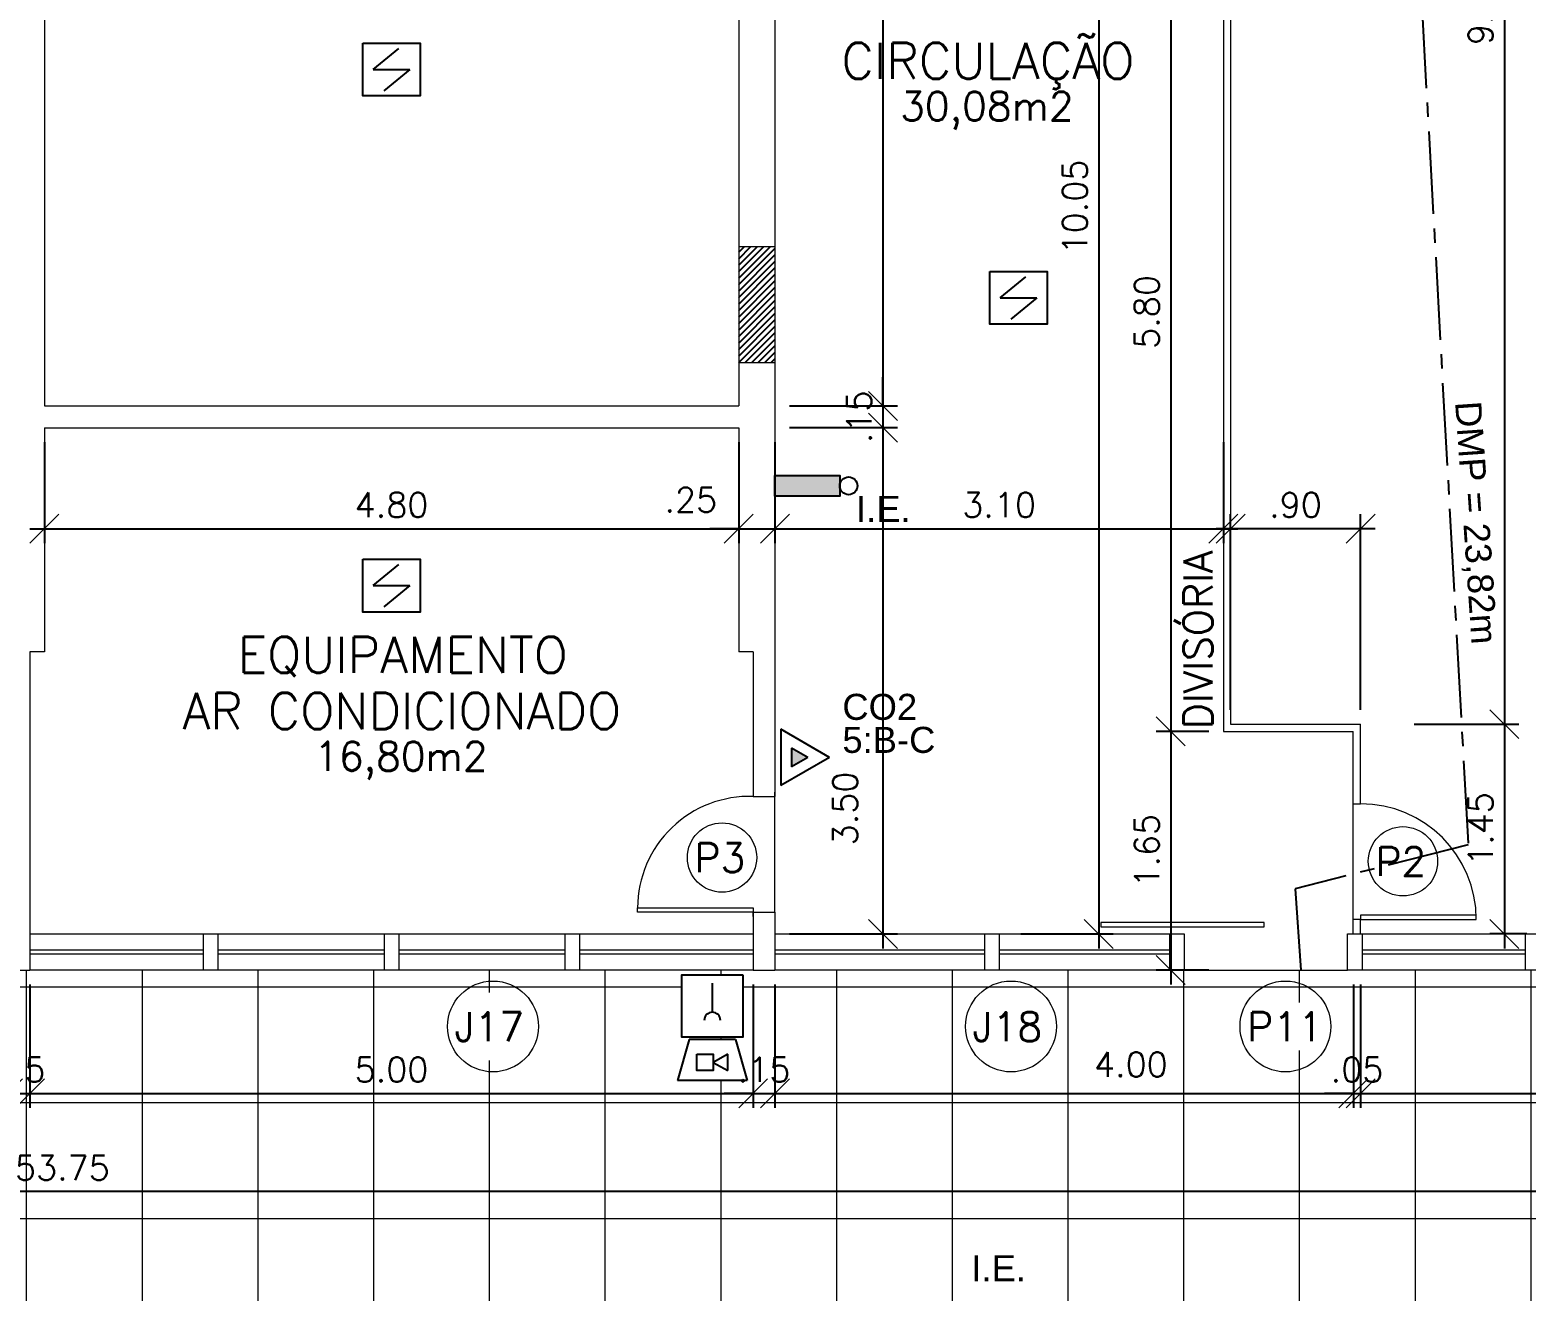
# Model space of a CAD drawing. Header units: millimetres. Extents: x 521 to 1055, y 261 to 520.
# Drawn here: x 558.42 to 568.77, y 487.5 to 496.22 of the extents above; entities that cross this region are included whole.
import ezdxf
from ezdxf.enums import TextEntityAlignment as Align

# ---------------------------------------------------------------- set-up
doc = ezdxf.new("R2010")
doc.units = ezdxf.units.MM
doc.linetypes.add('CENTER2', pattern=[28.575, 19.05, -3.175, 3.175, -3.175])
doc.linetypes.add('CONTINU', pattern=[0])
doc.layers.add('0.1', color=8, linetype='Continuous', lineweight=13)
doc.layers.add('ppci', color=8, linetype='Continuous')
doc.styles.add('ROMANS', font='romans')
doc.styles.get("Standard").update_dxf_attribs({"font": 'romans.shx'})
doc.styles.add('STYLE1', font='sanss___.ttf')
doc.dimstyles.new('Fares Eng - 50', dxfattribs={"dimscale": 2, "dimtxt": 0.085, "dimasz": 0.1, "dimexe": 0.05, "dimexo": 0.05, "dimgap": 0.04, "dimtad": 1, "dimzin": 4, "dimdsep": 46, "dimtxsty": 'ROMANS', "dimblk1": 'OBLIQUE', "dimblk2": 'OBLIQUE', "dimsah": 1, "dimcen": 0.05, "dimdle": 0.05, "dimclrd": 8, "dimclre": 8, "dimclrt": 8, "dimaunit": 1, "dimadec": 0, "dimazin": 0, "dimtfac": 1, "dimtix": 1, "dimtmove": 2, "dimatfit": 0, "dimldrblk": 'OPEN90', "dimfxl": 1, "dimtolj": 1, "dimtzin": 0, "dimarcsym": 0})

# ---------------------------------------------------------------- blocks, each defined once
blk = doc.blocks.new('P80')
for points in [[(0, 0.86), (0, 0.83), (0.15, 0.83), (0.15, 0.86)], [(0, 0), (0, 0.03), (0.15, 0.03), (0.15, 0)]]:
    blk.add_lwpolyline(points)
blk.add_lwpolyline([(-0.8, 0.06), (0, 0.06), (0, 0.03), (-0.8, 0.03)], close=True)
at = {"color": 8}
blk.add_arc((-0.025, 0.056), 0.775, 88.1408, 179.6698, dxfattribs=at)
blk = doc.blocks.new('ÁREA')
for p in [(0.00005, 0.003762), (0, 0)]:
    blk.add_attdef('COMPARTIMENTO', text='', height=0.0025).set_placement(p, align=Align.CENTER)
at = {"color": 1}
for p in [(-0.00005, -0.003762), (-0.000099, -0.007523)]:
    blk.add_attdef('ÁREA', text='', height=0.002, dxfattribs=at).set_placement(p, align=Align.CENTER)
blk = doc.blocks.new('_OBLIQUE')
at = {"color": 0, "linetype": 'ByBlock'}
blk.add_line((-0.5, -0.5), (0.5, 0.5), dxfattribs=at)
blk = doc.blocks.new('*D2754')
at = {"layer": '0.1', "color": 8, "linetype": 'CONTINU', "lineweight": -2, "transparency": 16777216}
for p, q in [((558.273, 489.617), (558.273, 488.764)), ((558.423, 489.617), (558.423, 488.764)), ((558.273, 488.864), (558.073, 488.864)), ((558.273, 488.864), (558.423, 488.864)), ((558.423, 488.864), (558.623, 488.864))]:
    blk.add_line(p, q, dxfattribs=at)
at = {"layer": 'DEFPOINTS', "color": 0, "linetype": 'CONTINU', "lineweight": -2, "transparency": 16777216}
for p in [(558.273, 489.717), (558.423, 489.717), (558.423, 488.864)]:
    blk.add_point(p, dxfattribs=at)
at = {"layer": '0.1', "color": 8, "linetype": 'CONTINU', "lineweight": -2, "transparency": 16777216, "xscale": 0.2, "yscale": 0.2, "zscale": 0.2}
blk.add_blockref('_OBLIQUE', (558.273, 488.864), dxfattribs=at)
at = {"layer": '0.1', "color": 8, "linetype": 'CONTINU', "lineweight": -2, "transparency": 16777216, "xscale": 0.2, "yscale": 0.2, "zscale": 0.2, "rotation": 180}
blk.add_blockref('_OBLIQUE', (558.423, 488.864), dxfattribs=at)
at = {"layer": '0.1', "color": 8, "linetype": 'CONTINU', "transparency": 16777216, "insert": (558.348, 489.029), "char_height": 0.17, "attachment_point": 5, "style": 'ROMANS'}
blk.add_mtext('\\A1;.15', dxfattribs=at)
blk = doc.blocks.new('_Open90')
at = {"color": 0, "linetype": 'ByBlock', "lineweight": -2}
for p, q in [((0, 0), (-1, 0)), ((-0.5, 0.5), (0, 0)), ((0, 0), (-0.5, -0.5))]:
    blk.add_line(p, q, dxfattribs=at)
blk = doc.blocks.new('*D2755')
at = {"layer": '0.1', "color": 8, "linetype": 'CONTINU', "lineweight": -2, "transparency": 16777216}
for p, q in [((558.423, 489.617), (558.423, 488.764)), ((563.423, 489.617), (563.423, 488.764)), ((558.323, 488.864), (563.523, 488.864))]:
    blk.add_line(p, q, dxfattribs=at)
at = {"layer": 'DEFPOINTS', "color": 0, "linetype": 'CONTINU', "lineweight": -2, "transparency": 16777216}
for p in [(558.423, 489.717), (563.423, 489.717), (563.423, 488.864)]:
    blk.add_point(p, dxfattribs=at)
at = {"layer": '0.1', "color": 8, "linetype": 'CONTINU', "lineweight": -2, "transparency": 16777216, "xscale": 0.2, "yscale": 0.2, "zscale": 0.2, "rotation": 180}
blk.add_blockref('_OBLIQUE', (558.423, 488.864), dxfattribs=at)
at = {"layer": '0.1', "color": 8, "linetype": 'CONTINU', "lineweight": -2, "transparency": 16777216, "xscale": 0.2, "yscale": 0.2, "zscale": 0.2}
blk.add_blockref('_OBLIQUE', (563.423, 488.864), dxfattribs=at)
at = {"layer": '0.1', "color": 8, "linetype": 'CONTINU', "transparency": 16777216, "insert": (560.923, 489.029), "char_height": 0.17, "attachment_point": 5, "style": 'ROMANS'}
blk.add_mtext('\\A1;5.00', dxfattribs=at)
blk = doc.blocks.new('*D2756')
at = {"layer": '0.1', "color": 8, "linetype": 'CONTINU', "lineweight": -2, "transparency": 16777216}
for p, q in [((563.423, 489.617), (563.423, 488.764)), ((563.573, 489.617), (563.573, 488.764)), ((563.423, 488.864), (563.223, 488.864)), ((563.423, 488.864), (563.573, 488.864)), ((563.573, 488.864), (563.773, 488.864))]:
    blk.add_line(p, q, dxfattribs=at)
at = {"layer": 'DEFPOINTS', "color": 0, "linetype": 'CONTINU', "lineweight": -2, "transparency": 16777216}
for p in [(563.423, 489.717), (563.573, 489.717), (563.573, 488.864)]:
    blk.add_point(p, dxfattribs=at)
at = {"layer": '0.1', "color": 8, "linetype": 'CONTINU', "lineweight": -2, "transparency": 16777216, "xscale": 0.2, "yscale": 0.2, "zscale": 0.2}
blk.add_blockref('_OBLIQUE', (563.423, 488.864), dxfattribs=at)
at = {"layer": '0.1', "color": 8, "linetype": 'CONTINU', "lineweight": -2, "transparency": 16777216, "xscale": 0.2, "yscale": 0.2, "zscale": 0.2, "rotation": 180}
blk.add_blockref('_OBLIQUE', (563.573, 488.864), dxfattribs=at)
at = {"layer": '0.1', "color": 8, "linetype": 'CONTINU', "transparency": 16777216, "insert": (563.498, 489.029), "char_height": 0.17, "attachment_point": 5, "style": 'ROMANS'}
blk.add_mtext('\\A1;.15', dxfattribs=at)
blk = doc.blocks.new('*D2539')
at = {"layer": '0.1', "color": 8, "linetype": 'CONTINU', "lineweight": -2, "transparency": 16777216}
for p, q in [((563.573, 489.617), (563.573, 488.764)), ((567.572, 489.617), (567.572, 488.764)), ((563.473, 488.864), (567.672, 488.864))]:
    blk.add_line(p, q, dxfattribs=at)
at = {"layer": 'DEFPOINTS', "color": 0, "linetype": 'CONTINU', "lineweight": -2, "transparency": 16777216}
for p in [(563.573, 489.717), (567.572, 489.717), (567.572, 488.864)]:
    blk.add_point(p, dxfattribs=at)
at = {"layer": '0.1', "color": 8, "linetype": 'CONTINU', "lineweight": -2, "transparency": 16777216, "xscale": 0.2, "yscale": 0.2, "zscale": 0.2, "rotation": 180}
blk.add_blockref('_OBLIQUE', (563.573, 488.864), dxfattribs=at)
at = {"layer": '0.1', "color": 8, "linetype": 'CONTINU', "lineweight": -2, "transparency": 16777216, "xscale": 0.2, "yscale": 0.2, "zscale": 0.2}
blk.add_blockref('_OBLIQUE', (567.572, 488.864), dxfattribs=at)
at = {"layer": '0.1', "color": 8, "linetype": 'CONTINU', "transparency": 16777216, "insert": (566.034, 489.064), "char_height": 0.17, "attachment_point": 5, "style": 'ROMANS'}
blk.add_mtext('\\A1;4.00', dxfattribs=at)
blk = doc.blocks.new('*D2540')
at = {"layer": '0.1', "color": 8, "linetype": 'CONTINU', "lineweight": -2, "transparency": 16777216}
for p, q in [((567.572, 489.617), (567.572, 488.764)), ((567.622, 489.617), (567.622, 488.764)), ((567.572, 488.864), (567.372, 488.864)), ((567.572, 488.864), (567.622, 488.864)), ((567.622, 488.864), (567.822, 488.864))]:
    blk.add_line(p, q, dxfattribs=at)
at = {"layer": 'DEFPOINTS', "color": 0, "linetype": 'CONTINU', "lineweight": -2, "transparency": 16777216}
for p in [(567.572, 489.717), (567.622, 489.717), (567.622, 488.864)]:
    blk.add_point(p, dxfattribs=at)
at = {"layer": '0.1', "color": 8, "linetype": 'CONTINU', "lineweight": -2, "transparency": 16777216, "xscale": 0.2, "yscale": 0.2, "zscale": 0.2}
blk.add_blockref('_OBLIQUE', (567.572, 488.864), dxfattribs=at)
at = {"layer": '0.1', "color": 8, "linetype": 'CONTINU', "lineweight": -2, "transparency": 16777216, "xscale": 0.2, "yscale": 0.2, "zscale": 0.2, "rotation": 180}
blk.add_blockref('_OBLIQUE', (567.622, 488.864), dxfattribs=at)
at = {"layer": '0.1', "color": 8, "linetype": 'CONTINU', "transparency": 16777216, "insert": (567.597, 489.029), "char_height": 0.17, "attachment_point": 5, "style": 'ROMANS'}
blk.add_mtext('\\A1;.05', dxfattribs=at)
blk = doc.blocks.new('*D2541')
at = {"layer": '0.1', "color": 8, "linetype": 'CONTINU', "lineweight": -2, "transparency": 16777216}
for p, q in [((567.622, 489.617), (567.622, 488.764)), ((574.927, 489.617), (574.927, 488.764)), ((567.522, 488.864), (575.027, 488.864))]:
    blk.add_line(p, q, dxfattribs=at)
at = {"layer": 'DEFPOINTS', "color": 0, "linetype": 'CONTINU', "lineweight": -2, "transparency": 16777216}
for p in [(567.622, 489.717), (574.927, 489.717), (574.927, 488.864)]:
    blk.add_point(p, dxfattribs=at)
at = {"layer": '0.1', "color": 8, "linetype": 'CONTINU', "lineweight": -2, "transparency": 16777216, "xscale": 0.2, "yscale": 0.2, "zscale": 0.2, "rotation": 180}
blk.add_blockref('_OBLIQUE', (567.622, 488.864), dxfattribs=at)
at = {"layer": '0.1', "color": 8, "linetype": 'CONTINU', "lineweight": -2, "transparency": 16777216, "xscale": 0.2, "yscale": 0.2, "zscale": 0.2}
blk.add_blockref('_OBLIQUE', (574.927, 488.864), dxfattribs=at)
at = {"layer": '0.1', "color": 8, "linetype": 'CONTINU', "transparency": 16777216, "insert": (571.274, 489.029), "char_height": 0.17, "attachment_point": 5, "style": 'ROMANS'}
blk.add_mtext('\\A1;7.30', dxfattribs=at)
blk = doc.blocks.new('*D2766')
at = {"layer": '0.1', "color": 8, "linetype": 'CONTINU', "lineweight": -2, "transparency": 16777216}
for p, q in [((558.523, 493.367), (558.523, 492.668)), ((563.323, 493.367), (563.323, 492.668)), ((558.423, 492.768), (563.423, 492.768))]:
    blk.add_line(p, q, dxfattribs=at)
at = {"layer": 'DEFPOINTS', "color": 0, "linetype": 'CONTINU', "lineweight": -2, "transparency": 16777216}
for p in [(558.523, 493.467), (563.323, 493.467), (563.323, 492.768)]:
    blk.add_point(p, dxfattribs=at)
at = {"layer": '0.1', "color": 8, "linetype": 'CONTINU', "lineweight": -2, "transparency": 16777216, "xscale": 0.2, "yscale": 0.2, "zscale": 0.2, "rotation": 180}
blk.add_blockref('_OBLIQUE', (558.523, 492.768), dxfattribs=at)
at = {"layer": '0.1', "color": 8, "linetype": 'CONTINU', "lineweight": -2, "transparency": 16777216, "xscale": 0.2, "yscale": 0.2, "zscale": 0.2}
blk.add_blockref('_OBLIQUE', (563.323, 492.768), dxfattribs=at)
at = {"layer": '0.1', "color": 8, "linetype": 'CONTINU', "transparency": 16777216, "insert": (560.923, 492.933), "char_height": 0.17, "attachment_point": 5, "style": 'ROMANS'}
blk.add_mtext('\\A1;4.80', dxfattribs=at)
blk = doc.blocks.new('*D2767')
at = {"layer": '0.1', "color": 8, "linetype": 'CONTINU', "lineweight": -2, "transparency": 16777216}
for p, q in [((563.323, 493.367), (563.323, 492.668)), ((563.573, 493.367), (563.573, 492.668)), ((563.323, 492.768), (563.123, 492.768)), ((563.323, 492.768), (563.573, 492.768)), ((563.573, 492.768), (563.773, 492.768))]:
    blk.add_line(p, q, dxfattribs=at)
at = {"layer": 'DEFPOINTS', "color": 0, "linetype": 'CONTINU', "lineweight": -2, "transparency": 16777216}
for p in [(563.323, 493.467), (563.573, 493.467), (563.573, 492.768)]:
    blk.add_point(p, dxfattribs=at)
at = {"layer": '0.1', "color": 8, "linetype": 'CONTINU', "lineweight": -2, "transparency": 16777216, "xscale": 0.2, "yscale": 0.2, "zscale": 0.2}
blk.add_blockref('_OBLIQUE', (563.323, 492.768), dxfattribs=at)
at = {"layer": '0.1', "color": 8, "linetype": 'CONTINU', "lineweight": -2, "transparency": 16777216, "xscale": 0.2, "yscale": 0.2, "zscale": 0.2, "rotation": 180}
blk.add_blockref('_OBLIQUE', (563.573, 492.768), dxfattribs=at)
at = {"layer": '0.1', "color": 8, "linetype": 'CONTINU', "transparency": 16777216, "insert": (562.992, 492.968), "char_height": 0.17, "attachment_point": 5, "style": 'ROMANS'}
blk.add_mtext('\\A1;.25', dxfattribs=at)
blk = doc.blocks.new('*D2768')
at = {"layer": '0.1', "color": 8, "linetype": 'CONTINU', "lineweight": -2, "transparency": 16777216}
for p, q in [((563.573, 493.367), (563.573, 492.668)), ((566.673, 493.367), (566.673, 492.668)), ((563.473, 492.768), (566.773, 492.768))]:
    blk.add_line(p, q, dxfattribs=at)
at = {"layer": 'DEFPOINTS', "color": 0, "linetype": 'CONTINU', "lineweight": -2, "transparency": 16777216}
for p in [(563.573, 493.467), (566.673, 493.467), (566.673, 492.768)]:
    blk.add_point(p, dxfattribs=at)
at = {"layer": '0.1', "color": 8, "linetype": 'CONTINU', "lineweight": -2, "transparency": 16777216, "xscale": 0.2, "yscale": 0.2, "zscale": 0.2, "rotation": 180}
blk.add_blockref('_OBLIQUE', (563.573, 492.768), dxfattribs=at)
at = {"layer": '0.1', "color": 8, "linetype": 'CONTINU', "lineweight": -2, "transparency": 16777216, "xscale": 0.2, "yscale": 0.2, "zscale": 0.2}
blk.add_blockref('_OBLIQUE', (566.673, 492.768), dxfattribs=at)
at = {"layer": '0.1', "color": 8, "linetype": 'CONTINU', "transparency": 16777216, "insert": (565.123, 492.933), "char_height": 0.17, "attachment_point": 5, "style": 'ROMANS'}
blk.add_mtext('\\A1;3.10', dxfattribs=at)
blk = doc.blocks.new('*D2780')
at = {"layer": '0.1', "color": 8, "linetype": 'CONTINU', "lineweight": -2, "transparency": 16777216}
for p, q in [((566.723, 491.517), (566.723, 492.868)), ((567.622, 491.517), (567.622, 492.868)), ((567.722, 492.768), (566.623, 492.768))]:
    blk.add_line(p, q, dxfattribs=at)
at = {"layer": 'DEFPOINTS', "color": 0, "linetype": 'CONTINU', "lineweight": -2, "transparency": 16777216}
for p in [(566.723, 492.768), (566.723, 491.417), (567.622, 491.417)]:
    blk.add_point(p, dxfattribs=at)
at = {"layer": '0.1', "color": 8, "linetype": 'CONTINU', "lineweight": -2, "transparency": 16777216, "xscale": 0.2, "yscale": 0.2, "zscale": 0.2, "rotation": 180}
blk.add_blockref('_OBLIQUE', (566.723, 492.768), dxfattribs=at)
at = {"layer": '0.1', "color": 8, "linetype": 'CONTINU', "lineweight": -2, "transparency": 16777216, "xscale": 0.2, "yscale": 0.2, "zscale": 0.2}
blk.add_blockref('_OBLIQUE', (567.622, 492.768), dxfattribs=at)
at = {"layer": '0.1', "color": 8, "linetype": 'CONTINU', "transparency": 16777216, "insert": (567.172, 492.933), "char_height": 0.17, "attachment_point": 5, "style": 'ROMANS'}
blk.add_mtext('\\A1;.90', dxfattribs=at)
blk = doc.blocks.new('*D2552')
at = {"layer": '0.1', "color": 8, "linetype": 'CONTINU', "lineweight": -2, "transparency": 16777216}
for p, q in [((531.773, 488.664), (531.773, 488.085)), ((585.523, 488.564), (585.523, 488.085)), ((585.623, 488.185), (531.673, 488.185))]:
    blk.add_line(p, q, dxfattribs=at)
at = {"layer": 'DEFPOINTS', "color": 0, "linetype": 'CONTINU', "lineweight": -2, "transparency": 16777216}
for p in [(531.773, 488.764), (585.523, 488.664), (531.773, 488.185)]:
    blk.add_point(p, dxfattribs=at)
at = {"layer": '0.1', "color": 8, "linetype": 'CONTINU', "lineweight": -2, "transparency": 16777216, "xscale": 0.2, "yscale": 0.2, "zscale": 0.2, "rotation": 180}
blk.add_blockref('_OBLIQUE', (531.773, 488.185), dxfattribs=at)
at = {"layer": '0.1', "color": 8, "linetype": 'CONTINU', "lineweight": -2, "transparency": 16777216, "xscale": 0.2, "yscale": 0.2, "zscale": 0.2}
blk.add_blockref('_OBLIQUE', (585.523, 488.185), dxfattribs=at)
at = {"layer": '0.1', "color": 8, "linetype": 'CONTINU', "transparency": 16777216, "insert": (558.648, 488.35), "char_height": 0.17, "attachment_point": 5, "style": 'ROMANS'}
blk.add_mtext('\\A1;53.75', dxfattribs=at)
blk = doc.blocks.new('*D2862')
at = {"layer": '0.1', "color": 8, "linetype": 'CONTINU', "lineweight": -2, "transparency": 16777216}
for p, q in [((565.812, 500.117), (565.812, 489.867)), ((565.273, 500.017), (565.912, 500.017)), ((565.273, 489.967), (565.912, 489.967))]:
    blk.add_line(p, q, dxfattribs=at)
at = {"layer": 'DEFPOINTS', "color": 0, "linetype": 'CONTINU', "lineweight": -2, "transparency": 16777216}
for p in [(565.173, 500.017), (565.173, 489.967), (565.812, 489.967)]:
    blk.add_point(p, dxfattribs=at)
at = {"layer": '0.1', "color": 8, "linetype": 'CONTINU', "lineweight": -2, "transparency": 16777216, "xscale": 0.2, "yscale": 0.2, "zscale": 0.2}
for p, rotation in [((565.812, 500.017), 90), ((565.812, 489.967), 270)]:
    blk.add_blockref('_OBLIQUE', p, dxfattribs=dict(at, rotation=rotation))
at = {"layer": '0.1', "color": 8, "linetype": 'CONTINU', "transparency": 16777216, "insert": (565.647, 494.992), "char_height": 0.17, "attachment_point": 5, "rotation": 90, "style": 'ROMANS'}
blk.add_mtext('\\A1;10.05', dxfattribs=at)
blk = doc.blocks.new('*D2863')
at = {"layer": '0.1', "color": 8, "linetype": 'CONTINU', "lineweight": -2, "transparency": 16777216}
for p, q in [((566.573, 497.167), (566.209, 497.167)), ((566.309, 497.267), (566.309, 491.267)), ((566.573, 491.367), (566.209, 491.367))]:
    blk.add_line(p, q, dxfattribs=at)
at = {"layer": 'DEFPOINTS', "color": 0, "linetype": 'CONTINU', "lineweight": -2, "transparency": 16777216}
for p in [(566.673, 497.167), (566.309, 491.367), (566.673, 491.367)]:
    blk.add_point(p, dxfattribs=at)
at = {"layer": '0.1', "color": 8, "linetype": 'CONTINU', "lineweight": -2, "transparency": 16777216, "xscale": 0.2, "yscale": 0.2, "zscale": 0.2}
for p, rotation in [((566.309, 497.167), 90), ((566.309, 491.367), 270)]:
    blk.add_blockref('_OBLIQUE', p, dxfattribs=dict(at, rotation=rotation))
at = {"layer": '0.1', "color": 8, "linetype": 'CONTINU', "transparency": 16777216, "insert": (566.144, 494.267), "char_height": 0.17, "attachment_point": 5, "rotation": 90, "style": 'ROMANS'}
blk.add_mtext('\\A1;5.80', dxfattribs=at)
blk = doc.blocks.new('*D2583')
at = {"layer": '0.1', "color": 8, "linetype": 'CONTINU', "lineweight": -2, "transparency": 16777216}
for p, q in [((564.32, 500.017), (564.32, 493.517)), ((563.673, 499.917), (564.42, 499.917)), ((563.673, 493.617), (564.42, 493.617))]:
    blk.add_line(p, q, dxfattribs=at)
at = {"layer": 'DEFPOINTS', "color": 0, "linetype": 'CONTINU', "lineweight": -2, "transparency": 16777216}
for p in [(563.573, 499.917), (563.573, 493.617), (564.32, 493.617)]:
    blk.add_point(p, dxfattribs=at)
at = {"layer": '0.1', "color": 8, "linetype": 'CONTINU', "lineweight": -2, "transparency": 16777216, "xscale": 0.2, "yscale": 0.2, "zscale": 0.2}
for p, rotation in [((564.32, 499.917), 90), ((564.32, 493.617), 270)]:
    blk.add_blockref('_OBLIQUE', p, dxfattribs=dict(at, rotation=rotation))
at = {"layer": '0.1', "color": 8, "linetype": 'CONTINU', "transparency": 16777216, "insert": (564.155, 496.767), "char_height": 0.17, "attachment_point": 5, "rotation": 90, "style": 'ROMANS'}
blk.add_mtext('\\A1;6.30', dxfattribs=at)
blk = doc.blocks.new('*D2584')
at = {"layer": '0.1', "color": 8, "linetype": 'CONTINU', "lineweight": -2, "transparency": 16777216}
for p, q in [((564.32, 493.617), (564.32, 493.817)), ((563.673, 493.617), (564.42, 493.617)), ((564.32, 493.617), (564.32, 493.467)), ((563.673, 493.467), (564.42, 493.467)), ((564.32, 493.467), (564.32, 493.267))]:
    blk.add_line(p, q, dxfattribs=at)
at = {"layer": 'DEFPOINTS', "color": 0, "linetype": 'CONTINU', "lineweight": -2, "transparency": 16777216}
for p in [(563.573, 493.617), (563.573, 493.467), (564.32, 493.467)]:
    blk.add_point(p, dxfattribs=at)
at = {"layer": '0.1', "color": 8, "linetype": 'CONTINU', "lineweight": -2, "transparency": 16777216, "xscale": 0.2, "yscale": 0.2, "zscale": 0.2}
for p, rotation in [((564.32, 493.617), 270), ((564.32, 493.467), 90)]:
    blk.add_blockref('_OBLIQUE', p, dxfattribs=dict(at, rotation=rotation))
at = {"layer": '0.1', "color": 8, "linetype": 'CONTINU', "transparency": 16777216, "insert": (564.155, 493.542), "char_height": 0.17, "attachment_point": 5, "rotation": 90, "style": 'ROMANS'}
blk.add_mtext('\\A1;.15', dxfattribs=at)
blk = doc.blocks.new('*D2865')
at = {"layer": '0.1', "color": 8, "linetype": 'CONTINU', "lineweight": -2, "transparency": 16777216}
for p, q in [((564.32, 493.567), (564.32, 489.867)), ((563.673, 493.467), (564.42, 493.467)), ((563.673, 489.967), (564.42, 489.967))]:
    blk.add_line(p, q, dxfattribs=at)
at = {"layer": 'DEFPOINTS', "color": 0, "linetype": 'CONTINU', "lineweight": -2, "transparency": 16777216}
for p in [(563.573, 493.467), (563.573, 489.967), (564.32, 489.967)]:
    blk.add_point(p, dxfattribs=at)
at = {"layer": '0.1', "color": 8, "linetype": 'CONTINU', "lineweight": -2, "transparency": 16777216, "xscale": 0.2, "yscale": 0.2, "zscale": 0.2}
for p, rotation in [((564.32, 493.467), 90), ((564.32, 489.967), 270)]:
    blk.add_blockref('_OBLIQUE', p, dxfattribs=dict(at, rotation=rotation))
at = {"layer": '0.1', "color": 8, "linetype": 'CONTINU', "transparency": 16777216, "insert": (564.059, 490.834), "char_height": 0.17, "attachment_point": 5, "rotation": 90, "style": 'ROMANS'}
blk.add_mtext('\\A1;3.50', dxfattribs=at)
blk = doc.blocks.new('*D2866')
at = {"layer": '0.1', "color": 8, "linetype": 'CONTINU', "lineweight": -2, "transparency": 16777216}
for p, q in [((566.309, 491.467), (566.309, 489.617)), ((566.573, 491.367), (566.209, 491.367)), ((566.573, 489.717), (566.209, 489.717))]:
    blk.add_line(p, q, dxfattribs=at)
at = {"layer": 'DEFPOINTS', "color": 0, "linetype": 'CONTINU', "lineweight": -2, "transparency": 16777216}
for p in [(566.673, 491.367), (566.309, 489.717), (566.673, 489.717)]:
    blk.add_point(p, dxfattribs=at)
at = {"layer": '0.1', "color": 8, "linetype": 'CONTINU', "lineweight": -2, "transparency": 16777216, "xscale": 0.2, "yscale": 0.2, "zscale": 0.2}
for p, rotation in [((566.309, 491.367), 90), ((566.309, 489.717), 270)]:
    blk.add_blockref('_OBLIQUE', p, dxfattribs=dict(at, rotation=rotation))
at = {"layer": '0.1', "color": 8, "linetype": 'CONTINU', "transparency": 16777216, "insert": (566.144, 490.542), "char_height": 0.17, "attachment_point": 5, "rotation": 90, "style": 'ROMANS'}
blk.add_mtext('\\A1;1.65', dxfattribs=at)
blk = doc.blocks.new('*D2585')
at = {"layer": '0.1', "color": 8, "linetype": 'CONTINU', "lineweight": -2, "transparency": 16777216}
for p, q in [((568.616, 501.417), (568.616, 491.317)), ((568.771, 501.317), (568.516, 501.317)), ((567.992, 491.417), (568.716, 491.417))]:
    blk.add_line(p, q, dxfattribs=at)
at = {"layer": 'DEFPOINTS', "color": 0, "linetype": 'CONTINU', "lineweight": -2, "transparency": 16777216}
for p in [(568.871, 501.317), (567.892, 491.417), (568.616, 491.417)]:
    blk.add_point(p, dxfattribs=at)
at = {"layer": '0.1', "color": 8, "linetype": 'CONTINU', "lineweight": -2, "transparency": 16777216, "xscale": 0.2, "yscale": 0.2, "zscale": 0.2}
for p, rotation in [((568.616, 501.317), 90), ((568.616, 491.417), 270)]:
    blk.add_blockref('_OBLIQUE', p, dxfattribs=dict(at, rotation=rotation))
at = {"layer": '0.1', "color": 8, "linetype": 'CONTINU', "transparency": 16777216, "insert": (568.451, 496.367), "char_height": 0.17, "attachment_point": 5, "rotation": 90, "style": 'ROMANS'}
blk.add_mtext('\\A1;9.90', dxfattribs=at)
blk = doc.blocks.new('*D2867')
at = {"layer": '0.1', "color": 8, "linetype": 'CONTINU', "lineweight": -2, "transparency": 16777216}
for p, q in [((568.616, 491.517), (568.616, 489.867)), ((567.992, 491.417), (568.716, 491.417)), ((568.771, 489.967), (568.516, 489.967))]:
    blk.add_line(p, q, dxfattribs=at)
at = {"layer": 'DEFPOINTS', "color": 0, "linetype": 'CONTINU', "lineweight": -2, "transparency": 16777216}
for p in [(567.892, 491.417), (568.616, 489.967), (568.871, 489.967)]:
    blk.add_point(p, dxfattribs=at)
at = {"layer": '0.1', "color": 8, "linetype": 'CONTINU', "lineweight": -2, "transparency": 16777216, "xscale": 0.2, "yscale": 0.2, "zscale": 0.2}
for p, rotation in [((568.616, 491.417), 90), ((568.616, 489.967), 270)]:
    blk.add_blockref('_OBLIQUE', p, dxfattribs=dict(at, rotation=rotation))
at = {"layer": '0.1', "color": 8, "linetype": 'CONTINU', "transparency": 16777216, "insert": (568.451, 490.692), "char_height": 0.17, "attachment_point": 5, "rotation": 90, "style": 'ROMANS'}
blk.add_mtext('\\A1;1.45', dxfattribs=at)

msp = doc.modelspace()

# ---------------------------------------------------------------- hatches: boundary and pattern name
at = {"layer": '0.1', "linetype": 'CONTINU', "lineweight": -2}
h = msp.add_hatch(dxfattribs=at)
h.set_pattern_fill('ANSI31', color=8, scale=0.01, style=0)
h.set_pattern_definition([(45, (563.32327, 493.916922), (-0.0224506, 0.0224506), [])])
h.paths.add_polyline_path([(563.57327, 494.71692), (563.32327, 494.71692), (563.32327, 493.91692), (563.57327, 493.91692)])
at = {"layer": '0.1', "linetype": 'CONTINU'}
h = msp.add_hatch(dxfattribs=at)
h.set_pattern_fill('_USER', color=8, scale=0.8, style=0, double=1, pattern_type=0)
h.set_pattern_definition([(0, (0, 0), (0, 0.8), []), (90, (0, 0), (-0.8, 5e-17), [])])
h.paths.add_polyline_path([(578.42986, 489.71692), (577.46494, 489.71692), (577.36494, 489.71692), (576.23577, 489.71692), (576.13577, 489.71692), (575.0066, 489.71692), (574.9066, 489.71692), (573.77744, 489.71692), (573.67744, 489.71692), (572.54827, 489.71692), (572.44827, 489.71692), (571.3191, 489.71692), (571.2191, 489.71692), (570.08994, 489.71692), (569.98994, 489.71692), (568.86077, 489.71692), (568.76077, 489.71692), (567.6316, 489.71692), (567.5316, 489.71692), (566.40244, 489.71692), (566.30244, 489.71692), (565.12327, 489.71692), (565.02327, 489.71692), (563.57327, 489.71692), (563.42327, 489.71692), (562.22327, 489.71692), (562.12327, 489.71692), (560.97327, 489.71692), (560.87327, 489.71692), (559.72327, 489.71692), (559.62327, 489.71692), (558.42327, 489.71692), (558.27327, 489.71692), (557.07327, 489.71692), (556.97327, 489.71692), (554.66741, 489.71692), (554.66741, 486.71692), (578.42986, 486.71692)])
h.paths.add_polyline_path([(570.07327, 487.04192, -1), (569.72327, 487.04192, -1)], flags=16)
h.paths.add_polyline_path([(566.7885, 489.32695, -1), (567.26779, 489.32695, -1)], flags=16)
h.paths.add_polyline_path([(573.51655, 489.32695, -1), (573.99584, 489.32695, -1)], flags=16)
h.paths.add_polyline_path([(564.89126, 489.32695, -1), (565.37054, 489.32695, -1)], flags=16)
h.paths.add_polyline_path([(565.07327, 487.04192, -1), (564.72327, 487.04192, -1)], flags=16)
h.paths.add_polyline_path([(575.07327, 487.04192, -1), (574.72327, 487.04192, -1)], flags=16)
h.paths.add_polyline_path([(561.31014, 489.32695, -1), (561.78943, 489.32695, -1)], flags=16)
h.paths.add_polyline_path([(560.07327, 487.04192, -1), (559.72327, 487.04192, -1)], flags=16)
h.paths.add_polyline_path([(556.82868, 489.32695, -1), (557.30797, 489.32695, -1)], flags=16)
h.paths.add_polyline_path([(554.72327, 487.04192, -1), (555.07327, 487.04192, -1)], flags=16)
h.paths.add_polyline_path([(555.94351, 489.21367), (556.65303, 489.21367), (556.65303, 488.91367), (555.94351, 488.91367)], flags=24)
h.paths.add_polyline_path([(558.09351, 489.21367), (558.60303, 489.21367), (558.60303, 488.91367), (558.09351, 488.91367)], flags=24)
h.paths.add_polyline_path([(560.56851, 489.21367), (561.27803, 489.21367), (561.27803, 488.91367), (560.56851, 488.91367)], flags=24)
h.paths.add_polyline_path([(563.24351, 489.21367), (563.75303, 489.21367), (563.75303, 488.91367), (563.24351, 488.91367)], flags=24)
h.paths.add_polyline_path([(565.21767, 489.21367), (565.9272, 489.21367), (565.9272, 488.91367), (565.21767, 488.91367)], flags=24)
h.paths.add_polyline_path([(567.34184, 489.21367), (567.85137, 489.21367), (567.85137, 488.91367), (567.34184, 488.91367)], flags=24)
h.paths.add_polyline_path([(570.91934, 489.21367), (571.62887, 489.21367), (571.62887, 488.91367), (570.91934, 488.91367)], flags=24)
h.paths.add_polyline_path([(574.69684, 489.21367), (575.20637, 489.21367), (575.20637, 488.91367), (574.69684, 488.91367)], flags=24)
h.paths.add_polyline_path([(577.04517, 489.21367), (577.7547, 489.21367), (577.7547, 488.91367), (577.04517, 488.91367)], flags=24)
h.paths.add_polyline_path([(558.19827, 488.53483), (559.09827, 488.53483), (559.09827, 488.23483), (558.19827, 488.23483)], flags=24)
h.paths.add_polyline_path([(573.53463, 489.17544), (573.92987, 489.17544), (573.92987, 489.47544), (573.53463, 489.47544)], flags=24)
h.paths.add_polyline_path([(566.80659, 489.17544), (567.20182, 489.17544), (567.20182, 489.47544), (566.80659, 489.47544)], flags=24)
h.paths.add_polyline_path([(564.90934, 489.17544), (565.30458, 489.17544), (565.30458, 489.47544), (564.90934, 489.47544)], flags=24)
h.paths.add_polyline_path([(561.32823, 489.17544), (561.72347, 489.17544), (561.72347, 489.47544), (561.32823, 489.47544)], flags=24)
h.paths.add_polyline_path([(556.84676, 489.17544), (557.242, 489.17544), (557.242, 489.47544), (556.84676, 489.47544)], flags=24)
edge = h.paths.add_edge_path(flags=16)
edge.add_arc((556.6285, 489.32695), 0.23964, 0, 360)
h.paths.add_polyline_path([(558.00232, 489.70101), (557.06578, 489.70101), (557.19647, 489.45005), (557.53405, 489.31869), (557.87162, 489.45005)], flags=16)
h.paths.add_polyline_path([(563.35399, 489.68129), (562.92706, 489.68129), (562.92706, 489.25435), (563.35399, 489.25435)], flags=16)
h.paths.add_polyline_path([(563.30108, 489.2375), (562.97997, 489.2375), (562.89969, 488.95363), (563.38136, 488.95363)], flags=16)
at = {"layer": 'ppci'}
for points in [[(564.0218, 492.99358), (564.0218, 493.13608), (563.57327, 493.13608), (563.57327, 492.99358)], [(563.80127, 491.18719), (563.68852, 491.25228), (563.68852, 491.12209)]]:
    msp.add_hatch(color=10, dxfattribs=at).paths.add_polyline_path(points)

# ---------------------------------------------------------------- linework, layer by layer
at = {"layer": '0.1', "color": 7}
for p, q in [((558.52327, 499.91692), (558.52327, 493.61692)), ((563.32327, 498.81692), (563.32327, 493.61692)), ((563.57327, 498.81692), (563.57327, 490.91692)), ((558.52327, 493.61692), (563.32327, 493.61692)), ((558.52327, 493.46692), (563.32327, 493.46692)), ((558.52327, 493.46692), (558.52327, 491.91692)), ((563.32327, 493.46692), (563.32327, 491.91692)), ((558.42327, 491.91692), (558.42327, 489.71692)), ((558.52327, 491.91692), (558.42327, 491.91692)), ((563.42327, 491.91692), (563.32327, 491.91692)), ((563.42327, 491.91692), (563.42327, 490.91692)), ((563.42327, 490.91692), (563.57327, 490.91692)), ((563.42327, 490.11692), (563.57327, 490.11692)), ((563.42327, 490.11692), (563.42327, 489.71692)), ((563.57327, 490.11692), (563.57327, 489.71692)), ((558.27327, 489.71692), (558.42327, 489.71692)), ((563.42327, 489.71692), (563.57327, 489.71692))]:
    msp.add_line(p, q, dxfattribs=at)
at = {"layer": '0.1', "color": 8}
for p, q in [((566.67327, 497.16692), (566.67327, 491.36692)), ((566.72327, 497.16692), (566.72327, 491.41692)), ((563.57327, 494.71692), (563.32327, 494.71692)), ((563.32327, 493.91692), (563.57327, 493.91692)), ((566.72327, 491.41692), (567.6216, 491.41692)), ((567.6216, 490.86692), (567.6216, 491.41692)), ((566.67327, 491.36692), (567.5716, 491.36692)), ((567.5716, 490.86692), (567.5716, 491.36692)), ((563.57327, 490.11692), (563.57327, 490.91692)), ((567.5716, 490.86692), (567.6216, 490.86692)), ((567.5716, 490.06692), (567.5716, 490.86692)), ((567.5716, 489.96692), (567.5716, 490.06692)), ((567.6216, 490.06692), (567.5716, 490.06692)), ((567.6216, 489.96692), (567.6216, 490.06692)), ((558.42327, 489.96692), (559.62327, 489.96692)), ((559.72327, 489.96692), (560.87327, 489.96692)), ((560.97327, 489.96692), (562.12327, 489.96692)), ((562.22327, 489.96692), (563.42327, 489.96692)), ((563.57327, 489.96692), (565.02327, 489.96692)), ((565.12327, 489.96692), (566.30244, 489.96692)), ((567.6316, 489.96692), (568.76077, 489.96692)), ((558.42327, 489.85692), (559.62327, 489.85692)), ((559.62327, 489.82692), (558.42327, 489.82692)), ((559.72327, 489.85692), (560.87327, 489.85692)), ((560.87327, 489.82692), (559.72327, 489.82692)), ((560.97327, 489.85692), (562.12327, 489.85692)), ((562.12327, 489.82692), (560.97327, 489.82692)), ((562.22327, 489.85692), (563.42327, 489.85692)), ((563.42327, 489.82692), (562.22327, 489.82692)), ((563.57327, 489.85692), (565.02327, 489.85692)), ((565.02327, 489.82692), (563.57327, 489.82692)), ((565.12327, 489.85692), (566.30244, 489.85692)), ((566.30244, 489.82692), (565.12327, 489.82692)), ((567.6316, 489.85692), (568.76077, 489.85692)), ((568.76077, 489.82692), (567.6316, 489.82692)), ((559.62327, 489.71692), (558.42327, 489.71692)), ((560.87327, 489.71692), (559.72327, 489.71692)), ((562.12327, 489.71692), (560.97327, 489.71692)), ((563.42327, 489.71692), (562.22327, 489.71692)), ((565.02327, 489.71692), (563.57327, 489.71692)), ((566.30244, 489.71692), (565.12327, 489.71692)), ((566.40244, 489.71692), (567.5316, 489.71692)), ((568.76077, 489.71692), (567.6316, 489.71692))]:
    msp.add_line(p, q, dxfattribs=at)
for points in [[(565.82606, 490.04619), (565.82606, 490.01619), (566.95483, 490.01619), (566.95483, 490.04619)], [(567.6216, 490.06692), (568.4216, 490.06692), (568.4216, 490.09692), (567.6216, 490.09692)], [(559.62327, 489.96692), (559.72327, 489.96692), (559.72327, 489.71692), (559.62327, 489.71692)], [(560.87327, 489.96692), (560.97327, 489.96692), (560.97327, 489.71692), (560.87327, 489.71692)], [(562.12327, 489.96692), (562.22327, 489.96692), (562.22327, 489.71692), (562.12327, 489.71692)], [(565.02327, 489.96692), (565.12327, 489.96692), (565.12327, 489.71692), (565.02327, 489.71692)], [(566.30244, 489.96692), (566.40244, 489.96692), (566.40244, 489.71692), (566.30244, 489.71692)], [(568.76077, 489.96692), (568.86077, 489.96692), (568.86077, 489.71692), (568.76077, 489.71692)]]:
    msp.add_lwpolyline(points, close=True, dxfattribs=at)
at = {"layer": '0.1', "color": 7}
msp.add_lwpolyline([(567.5316, 489.96692), (567.6316, 489.96692), (567.6316, 489.71692), (567.5316, 489.71692)], close=True, dxfattribs=at)
at = {"layer": '0.1', "color": 8}
for centre, radius in [((563.20766, 490.49483), 0.23964), ((567.91479, 490.46887), 0.23964), ((561.62417, 489.32695), 0.31403), ((565.20528, 489.32695), 0.31403), ((567.10253, 489.32695), 0.31403)]:
    msp.add_circle(centre, radius, dxfattribs=at)
msp.add_arc((567.6216, 490.06692), 0.8, 0, 90, dxfattribs=at)
at = {"layer": 'ppci', "color": 10, "linetype": 'Continuous'}
for p, q in [((560.79586, 495.94269), (560.97448, 496.089)), ((560.79586, 495.94269), (561.04916, 495.94269)), ((561.04916, 495.94269), (560.87053, 495.79638)), ((565.12956, 494.36389), (565.30819, 494.51021)), ((565.12956, 494.36389), (565.38287, 494.36389)), ((565.38287, 494.36389), (565.20424, 494.21758)), ((560.79586, 492.37475), (560.97448, 492.52106)), ((560.79586, 492.37475), (561.04916, 492.37475)), ((561.04916, 492.37475), (560.87053, 492.22844)), ((563.61352, 491.38219), (563.61352, 490.99219)), ((563.95127, 491.18719), (563.61352, 491.38219)), ((563.95127, 491.18719), (563.61352, 490.99219)), ((563.68852, 491.25228), (563.68852, 491.12209)), ((563.80127, 491.18719), (563.68852, 491.25228)), ((563.80127, 491.18719), (563.68852, 491.12209)), ((563.14053, 489.62536), (563.14053, 489.42499)), ((562.97997, 489.2375), (562.89969, 488.95363)), ((563.30108, 489.2375), (562.97997, 489.2375)), ((563.30108, 489.2375), (563.38136, 488.95363)), ((563.38136, 488.95363), (562.89969, 488.95363))]:
    msp.add_line(p, q, dxfattribs=at)
at = {"layer": 'ppci', "color": 10}
for p, q in [((563.24756, 489.13474), (563.14628, 489.07839)), ((563.24756, 489.02203), (563.24756, 489.13474)), ((563.14628, 489.07839), (563.24756, 489.02203))]:
    msp.add_line(p, q, dxfattribs=at)
at = {"layer": 'ppci', "color": 10, "linetype": 'CENTER2', "lineweight": -2, "ltscale": 0.03}
msp.add_lwpolyline([(558.42327, 504.46692), (559.31189, 503.94975), (560.01504, 501.85471), (567.75578, 501.60667), (568.36584, 490.58178), (567.169, 490.27957), (567.20911, 489.71692)], dxfattribs=at)
at = {"layer": 'ppci', "color": 10, "linetype": 'Continuous'}
for points in [[(560.72461, 496.1249), (561.12041, 496.1249), (561.12041, 495.76048), (560.72461, 495.76048)], [(565.05832, 494.5461), (565.45411, 494.5461), (565.45411, 494.18168), (565.05832, 494.18168)], [(560.72461, 492.55696), (561.12041, 492.55696), (561.12041, 492.19254), (560.72461, 492.19254)], [(563.35399, 489.68129), (562.92706, 489.68129), (562.92706, 489.25435), (563.35399, 489.25435)]]:
    msp.add_lwpolyline(points, close=True, dxfattribs=at)
at = {"layer": 'ppci', "color": 10}
for points in [[(563.57327, 492.99358), (563.57327, 493.13608), (564.0218, 493.13608), (564.0218, 492.99358)], [(563.03349, 489.13474), (563.14628, 489.13474), (563.14628, 489.02203), (563.03349, 489.02203)]]:
    msp.add_lwpolyline(points, close=True, dxfattribs=at)
msp.add_circle((564.08297, 493.06483), 0.06117, dxfattribs=at)
at = {"layer": 'ppci', "color": 10, "linetype": 'Continuous'}
msp.add_arc((563.14053, 489.3693), 0.05569, 0, 180, dxfattribs=at)

# ---------------------------------------------------------------- block references
at = {"layer": '0.1', "color": 8}
ref = msp.add_blockref('ÁREA', (565.04534, 495.87786), dxfattribs=dict(at, xscale=133.3333333333333, yscale=133.3333333333333, zscale=133.3333333333333))
ref.add_attrib('COMPARTIMENTO', 'CIRCULAÇÃO', dxfattribs={"layer": '0', "color": 3, "height": 0.25}).set_placement((565.04534, 495.87786), align=Align.CENTER)
ref.add_attrib('ÁREA', '30,08m2', dxfattribs={"layer": '0', "color": 1, "height": 0.2}).set_placement((565.03871, 495.58991), align=Align.CENTER)
ref = msp.add_blockref('ÁREA', (560.99411, 491.38334), dxfattribs=dict(at, xscale=133.3333333333333, yscale=133.3333333333333, zscale=133.3333333333333))
ref.add_attrib('COMPARTIMENTO', 'AR CONDICIONADO', dxfattribs={"layer": '0', "color": 3, "height": 0.25}).set_placement((560.99411, 491.38334), align=Align.CENTER)
ref.add_attrib('ÁREA', '16,80m2', dxfattribs={"layer": '0', "color": 1, "height": 0.2}).set_placement((560.98748, 491.09539), align=Align.CENTER)
ref.add_attrib('COMPARTIMENTO', 'EQUIPAMENTO', dxfattribs={"layer": '0', "color": 3, "height": 0.25}).set_placement((561.00074, 491.77157), align=Align.CENTER)
msp.add_blockref('P80', (563.42327, 490.08692), dxfattribs=at)

# ---------------------------------------------------------------- texts
msp.add_text('DIVISÓRIA', height=0.2, rotation=90, dxfattribs=at).set_placement((566.59807, 491.38223))
for s, p in [('P3', (563.01705, 490.39332)), ('P2', (567.72418, 490.36736)), ('J17', (561.35918, 489.22544)), ('J18', (564.94029, 489.22544)), ('P11', (566.83754, 489.22544))]:
    msp.add_text(s, height=0.2, dxfattribs=at).set_placement(p)
at = {"layer": 'ppci', "color": 10, "style": 'STYLE1'}
msp.add_text('DMP = 23,82m', height=0.18, rotation=273.910087, dxfattribs=at).set_placement((568.275, 493.64428))
for s, p in [('I.E.', (564.13387, 492.81534)), ('CO2', (564.03949, 491.4468)), ('5:B-C', (564.03949, 491.21845)), ('I.E.', (564.93117, 487.56578))]:
    msp.add_text(s, height=0.18, dxfattribs=at).set_placement(p)

# ---------------------------------------------------------------- dimensions: what is measured, and where the dimension line sits
at = {"layer": '0.1', "color": 8, "linetype": 'CONTINU'}
for base, p1, p2, picture, middle in [((568.61584, 491.41692), (568.87077, 501.31692), (567.89207, 491.41692), '*D2585', (568.45084, 496.36692)), ((565.81246, 489.96692), (565.17327, 500.01692), (565.17327, 489.96692), '*D2862', (565.64746, 494.99192)), ((564.31973, 493.61692), (563.57327, 499.91692), (563.57327, 493.61692), '*D2583', (564.15473, 496.76692)), ((566.30941, 491.36692), (566.67327, 497.16692), (566.67327, 491.36692), '*D2863', (566.14441, 494.26692)), ((564.31973, 493.46692), (563.57327, 493.61692), (563.57327, 493.46692), '*D2584', (564.15473, 493.54192)), ((568.61584, 489.96692), (567.89207, 491.41692), (568.87077, 489.96692), '*D2867', (568.45084, 490.69192)), ((566.30941, 489.71692), (566.67327, 491.36692), (566.67327, 489.71692), '*D2866', (566.14441, 490.54192))]:
    dim = msp.add_linear_dim(base=base, p1=p1, p2=p2, angle=90, dimstyle='Fares Eng - 50', dxfattribs=at)
    dim.commit()
    dim.dimension.update_dxf_attribs({"geometry": picture, "text_midpoint": middle})
dim = msp.add_linear_dim(base=(564.31973, 489.96692), p1=(563.57327, 493.46692), p2=(563.57327, 489.96692), angle=90, dimstyle='Fares Eng - 50', dxfattribs=at)
dim.commit()
dim.dimension.update_dxf_attribs({"geometry": '*D2865', "text_midpoint": (564.05939, 490.83413), "dimtype": 160})
for base, p1, p2, picture, middle in [((563.32327, 492.76772), (558.52327, 493.46692), (563.32327, 493.46692), '*D2766', (560.92327, 492.93272)), ((566.67327, 492.76772), (563.57327, 493.46692), (566.67327, 493.46692), '*D2768', (565.12327, 492.93272)), ((566.72327, 492.76772), (567.6216, 491.41692), (566.72327, 491.41692), '*D2780', (567.17244, 492.93272)), ((558.42327, 488.86367), (558.27327, 489.71692), (558.42327, 489.71692), '*D2754', (558.34827, 489.02867)), ((563.42327, 488.86367), (558.42327, 489.71692), (563.42327, 489.71692), '*D2755', (560.92327, 489.02867)), ((563.57327, 488.86367), (563.42327, 489.71692), (563.57327, 489.71692), '*D2756', (563.49827, 489.02867)), ((567.6216, 488.86367), (567.5716, 489.71692), (567.6216, 489.71692), '*D2540', (567.5966, 489.02867)), ((574.92660311, 488.86366531), (567.62160315, 489.71692168), (574.92660311, 489.71692168), '*D2541', (571.27410313, 489.02866531)), ((531.77327, 488.18483), (585.52327, 488.66367), (531.77327, 488.76367), '*D2552', (558.64827, 488.34983))]:
    dim = msp.add_linear_dim(base=base, p1=p1, p2=p2, dimstyle='Fares Eng - 50', dxfattribs=at)
    dim.commit()
    dim.dimension.update_dxf_attribs({"geometry": picture, "text_midpoint": middle})
for base, p1, p2, picture, middle in [((563.57327, 492.76772), (563.32327, 493.46692), (563.57327, 493.46692), '*D2767', (562.99229, 492.96772)), ((567.5716, 488.86367), (563.57327, 489.71692), (567.5716, 489.71692), '*D2539', (566.03366, 489.06367))]:
    dim = msp.add_linear_dim(base=base, p1=p1, p2=p2, dimstyle='Fares Eng - 50', dxfattribs=at)
    dim.commit()
    dim.dimension.update_dxf_attribs({"geometry": picture, "text_midpoint": middle, "dimtype": 160})

doc.saveas('drawing.dxf')
